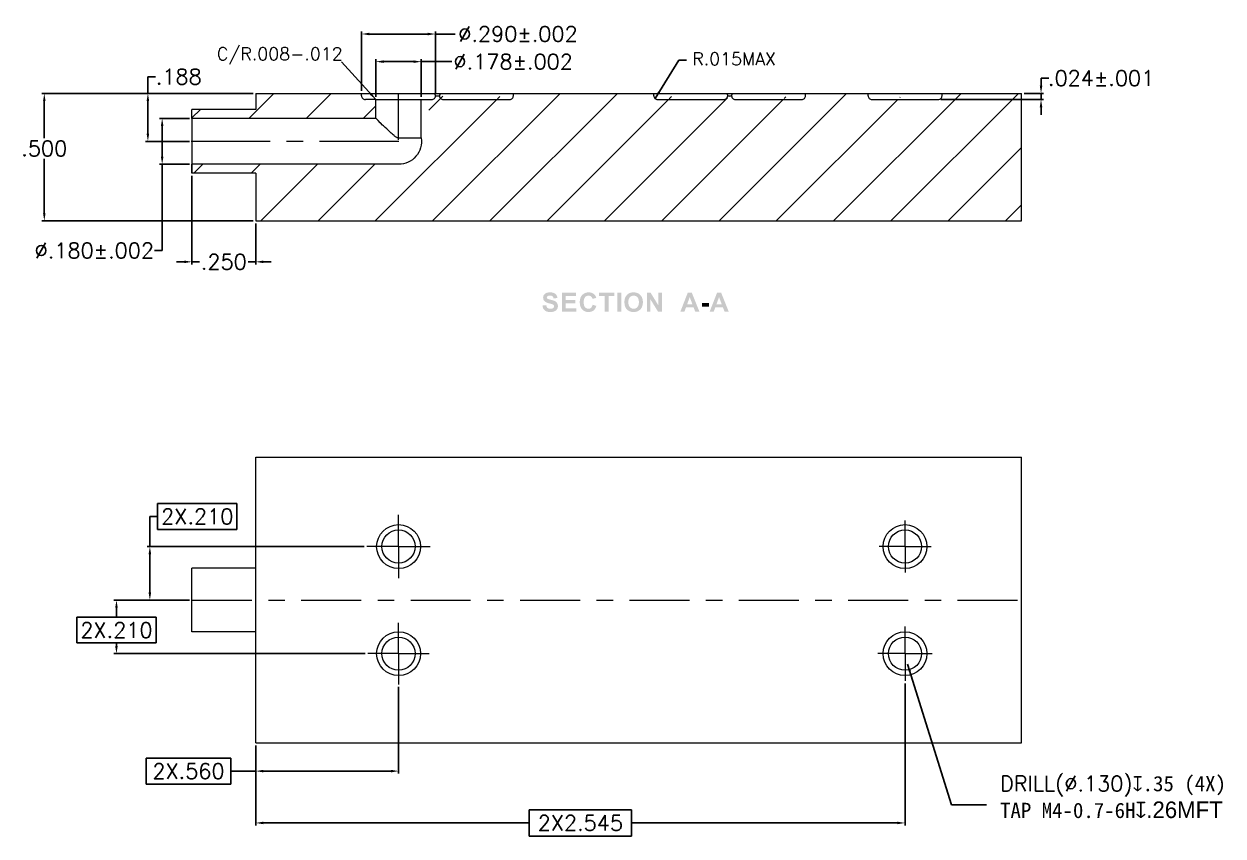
# Model space of a CAD drawing. Header units: millimetres. Extents: x 255.7 to 267.4, y 275.1 to 301.1.
# Drawn here: x 262.375 to 267.075, y 287.663 to 290.848 of the extents above; entities that cross this region are included whole.
import ezdxf

# ---------------------------------------------------------------- set-up
doc = ezdxf.new("R2010")
doc.units = ezdxf.units.MM
doc.styles.get("Standard").update_dxf_attribs({"font": 'txt_____.ttf'})
doc.dimstyles.new('ISO-25', dxfattribs={"dimtxt": 0.06, "dimasz": 0.03, "dimexe": 0.01, "dimexo": 0.01, "dimgap": 0.01, "dimtad": 0, "dimtih": 1, "dimtoh": 1, "dimdec": 3, "dimzin": 4, "dimdsep": 46, "dimtxsty": 'Standard', "dimcen": 2.5, "dimadec": 0, "dimazin": 0, "dimtfac": 1, "dimtdec": 3, "dimtmove": 0, "dimatfit": 3, "dimfxl": 1, "dimarcsym": 0})
pattern_1 = [(45, (-9.04906, -20.89205), (-0.1122532, 0.1122532), [])]

# ---------------------------------------------------------------- blocks, each defined once
blk = doc.blocks.new('*D97')
at = {"color": 0, "lineweight": -2, "transparency": 16777216}
for p, q in [((263.2736, 290.5755), (262.4451, 290.5755)), ((262.4551, 290.5455), (262.4551, 290.4004)), ((262.4551, 290.1055), (262.4551, 290.3191)), ((263.2736, 290.0755), (262.4451, 290.0755))]:
    blk.add_line(p, q, dxfattribs=at)
at = {"color": 0, "transparency": 16777216}
for points in [[(262.4501, 290.5455), (262.4601, 290.5455), (262.4551, 290.5755)], [(262.4501, 290.1055), (262.4601, 290.1055), (262.4551, 290.0755)]]:
    blk.add_solid(points, dxfattribs=at)
at = {"layer": 'Defpoints', "color": 0, "transparency": 16777216}
for p in [(263.2836, 290.5755), (262.4551, 290.0755), (263.2836, 290.0755)]:
    blk.add_point(p, dxfattribs=at)
at = {"color": 0, "lineweight": 0, "transparency": 16777216, "insert": (262.4551, 290.3597), "char_height": 0.06, "attachment_point": 5}
blk.add_mtext('{\\C0;.500}', dxfattribs=at)
blk = doc.blocks.new('*D106')
at = {"color": 0, "lineweight": -2, "transparency": 16777216}
for p, q in [((263.2101, 288.967), (262.8988, 288.967)), ((262.8988, 288.967), (262.8988, 288.8658)), ((263.2101, 288.8658), (263.2101, 288.967)), ((262.8688, 288.7984), (262.8688, 288.9164)), ((262.8688, 288.9164), (262.8988, 288.9164)), ((262.8988, 288.8658), (263.2101, 288.8658)), ((263.7093, 288.7984), (262.8588, 288.7984)), ((262.8688, 288.6184), (262.8688, 288.7684)), ((263.0236, 288.5884), (262.8588, 288.5884))]:
    blk.add_line(p, q, dxfattribs=at)
at = {"color": 0, "transparency": 16777216}
for points in [[(262.8638, 288.7684), (262.8738, 288.7684), (262.8688, 288.7984)], [(262.8638, 288.6184), (262.8738, 288.6184), (262.8688, 288.5884)]]:
    blk.add_solid(points, dxfattribs=at)
at = {"layer": 'Defpoints', "color": 0, "transparency": 16777216}
for p in [(263.7193, 288.7984), (262.8688, 288.5884), (263.0336, 288.5884)]:
    blk.add_point(p, dxfattribs=at)
at = {"color": 0, "transparency": 16777216, "insert": (263.0545, 288.9164), "char_height": 0.06, "attachment_point": 5}
blk.add_mtext('{\\C0;2X.210}', dxfattribs=at)
blk = doc.blocks.new('*D107')
at = {"color": 0, "lineweight": -2, "transparency": 16777216}
for p, q in [((263.0236, 288.5884), (262.7279, 288.5884)), ((262.7379, 288.5584), (262.7379, 288.5215)), ((262.8936, 288.5215), (262.5822, 288.5215)), ((262.5822, 288.5215), (262.5822, 288.4202)), ((262.8936, 288.4202), (262.8936, 288.5215)), ((262.5822, 288.4202), (262.8936, 288.4202)), ((262.7379, 288.4084), (262.7379, 288.4202)), ((263.7131, 288.3784), (262.7279, 288.3784))]:
    blk.add_line(p, q, dxfattribs=at)
at = {"color": 0, "transparency": 16777216}
for points in [[(262.7329, 288.5584), (262.7429, 288.5584), (262.7379, 288.5884)], [(262.7329, 288.4084), (262.7429, 288.4084), (262.7379, 288.3784)]]:
    blk.add_solid(points, dxfattribs=at)
at = {"layer": 'Defpoints', "color": 0, "transparency": 16777216}
for p in [(263.0336, 288.5884), (262.7379, 288.3784), (263.7231, 288.3784)]:
    blk.add_point(p, dxfattribs=at)
at = {"color": 0, "transparency": 16777216, "insert": (262.7379, 288.4708), "char_height": 0.06, "attachment_point": 5}
blk.add_mtext('{\\C0;2X.210}', dxfattribs=at)
blk = doc.blocks.new('*D108')
at = {"color": 0, "lineweight": -2, "transparency": 16777216}
for p, q in [((263.8436, 288.2479), (263.8436, 287.9078)), ((263.2836, 288.0184), (263.2836, 287.9078)), ((263.1859, 287.9684), (262.8546, 287.9684)), ((262.8546, 287.9684), (262.8546, 287.8672)), ((263.1859, 287.8672), (263.1859, 287.9684)), ((263.2836, 287.9178), (263.1859, 287.9178)), ((263.8136, 287.9178), (263.3136, 287.9178)), ((262.8546, 287.8672), (263.1859, 287.8672))]:
    blk.add_line(p, q, dxfattribs=at)
at = {"color": 0, "transparency": 16777216}
for points in [[(263.3136, 287.9228), (263.3136, 287.9128), (263.2836, 287.9178)], [(263.8136, 287.9228), (263.8136, 287.9128), (263.8436, 287.9178)]]:
    blk.add_solid(points, dxfattribs=at)
at = {"layer": 'Defpoints', "color": 0, "transparency": 16777216}
for p in [(263.8436, 288.2579), (263.2836, 288.0284), (263.8436, 287.9178)]:
    blk.add_point(p, dxfattribs=at)
at = {"color": 0, "transparency": 16777216, "insert": (263.0203, 287.9178), "char_height": 0.06, "attachment_point": 5}
blk.add_mtext('{\\C0;2X.560}', dxfattribs=at)
blk = doc.blocks.new('*D109')
at = {"color": 0, "lineweight": -2, "transparency": 16777216}
for p, q in [((265.8286, 288.2615), (265.8286, 287.7045)), ((263.2836, 288.0184), (263.2836, 287.7045)), ((264.7568, 287.7658), (264.3554, 287.7658)), ((264.3554, 287.7658), (264.3554, 287.6632)), ((264.7568, 287.6632), (264.7568, 287.7658)), ((263.3136, 287.7145), (264.3554, 287.7145)), ((265.7986, 287.7145), (264.7568, 287.7145)), ((264.3554, 287.6632), (264.7568, 287.6632))]:
    blk.add_line(p, q, dxfattribs=at)
at = {"color": 0, "transparency": 16777216}
for points in [[(263.3136, 287.7195), (263.3136, 287.7095), (263.2836, 287.7145)], [(265.7986, 287.7195), (265.7986, 287.7095), (265.8286, 287.7145)]]:
    blk.add_solid(points, dxfattribs=at)
at = {"layer": 'Defpoints', "color": 0, "transparency": 16777216}
for p in [(265.8286, 288.2715), (263.2836, 288.0284), (265.8286, 287.7145)]:
    blk.add_point(p, dxfattribs=at)
at = {"color": 0, "transparency": 16777216, "insert": (264.5561, 287.7145), "char_height": 0.06, "attachment_point": 5}
blk.add_mtext('{\\C0;2X2.545}', dxfattribs=at)
blk = doc.blocks.new('*D117')
at = {"color": 0, "lineweight": -2, "transparency": 16777216}
for p, q in [((263.0336, 290.2525), (263.0336, 289.905)), ((263.2836, 290.0655), (263.2836, 289.905)), ((263.0036, 289.915), (262.9736, 289.915)), ((263.0336, 289.915), (263.0629, 289.915)), ((263.2836, 289.915), (263.2543, 289.915)), ((263.3136, 289.915), (263.3436, 289.915))]:
    blk.add_line(p, q, dxfattribs=at)
at = {"color": 0, "transparency": 16777216}
for points in [[(263.0036, 289.92), (263.0036, 289.91), (263.0336, 289.915)], [(263.3136, 289.92), (263.3136, 289.91), (263.2836, 289.915)]]:
    blk.add_solid(points, dxfattribs=at)
at = {"layer": 'Defpoints', "color": 0, "transparency": 16777216}
for p in [(263.0336, 290.2625), (263.2836, 290.0755), (263.2836, 289.915)]:
    blk.add_point(p, dxfattribs=at)
at = {"color": 0, "lineweight": 0, "transparency": 16777216, "insert": (263.1586, 289.915), "char_height": 0.06, "attachment_point": 5}
blk.add_mtext('.250', dxfattribs=at)
blk = doc.blocks.new('*D118')
at = {"color": 0, "lineweight": -2, "transparency": 16777216}
for p, q in [((263.0236, 290.4775), (262.907, 290.4775)), ((262.917, 290.4475), (262.917, 290.3275)), ((263.0236, 290.2975), (262.907, 290.2975)), ((262.917, 290.2975), (262.917, 289.9593)), ((262.917, 289.9593), (262.887, 289.9593))]:
    blk.add_line(p, q, dxfattribs=at)
at = {"color": 0, "transparency": 16777216}
for points in [[(262.912, 290.4475), (262.922, 290.4475), (262.917, 290.4775)], [(262.912, 290.3275), (262.922, 290.3275), (262.917, 290.2975)]]:
    blk.add_solid(points, dxfattribs=at)
at = {"layer": 'Defpoints', "color": 0, "transparency": 16777216}
for p in [(263.0336, 290.4775), (262.917, 290.2975), (263.0336, 290.2975)]:
    blk.add_point(p, dxfattribs=at)
at = {"color": 0, "lineweight": 0, "transparency": 16777216, "insert": (262.6512, 289.9593), "char_height": 0.06, "attachment_point": 5}
blk.add_mtext('{\\C0;%%C.180%%P.002}', dxfattribs=at)
blk = doc.blocks.new('*D119')
at = {"color": 0, "lineweight": -2, "transparency": 16777216}
for p, q in [((262.8611, 290.5755), (262.8611, 290.6409)), ((262.8611, 290.6409), (262.8911, 290.6409)), ((263.2536, 290.5755), (262.8511, 290.5755)), ((262.8611, 290.4175), (262.8611, 290.5455)), ((263.0236, 290.3875), (262.8511, 290.3875))]:
    blk.add_line(p, q, dxfattribs=at)
at = {"color": 0, "transparency": 16777216}
for points in [[(262.8561, 290.5455), (262.8661, 290.5455), (262.8611, 290.5755)], [(262.8561, 290.4175), (262.8661, 290.4175), (262.8611, 290.3875)]]:
    blk.add_solid(points, dxfattribs=at)
at = {"layer": 'Defpoints', "color": 0, "transparency": 16777216}
for p in [(263.2636, 290.5755), (262.8611, 290.3875), (263.0336, 290.3875)]:
    blk.add_point(p, dxfattribs=at)
at = {"color": 0, "lineweight": 0, "transparency": 16777216, "insert": (262.9818, 290.6409), "char_height": 0.06, "attachment_point": 5}
blk.add_mtext('.188', dxfattribs=at)
blk = doc.blocks.new('*D120')
at = {"color": 0, "lineweight": -2, "transparency": 16777216}
for p, q in [((263.7546, 290.5615), (263.7546, 290.71)), ((263.9326, 290.5615), (263.9326, 290.71)), ((263.7846, 290.7), (263.9026, 290.7)), ((263.9326, 290.7), (264.0521, 290.7))]:
    blk.add_line(p, q, dxfattribs=at)
at = {"color": 0, "transparency": 16777216}
for points in [[(263.7846, 290.705), (263.7846, 290.695), (263.7546, 290.7)], [(263.9026, 290.705), (263.9026, 290.695), (263.9326, 290.7)]]:
    blk.add_solid(points, dxfattribs=at)
at = {"layer": 'Defpoints', "color": 0, "transparency": 16777216}
for p in [(263.9326, 290.7), (263.7546, 290.5515), (263.9326, 290.5515)]:
    blk.add_point(p, dxfattribs=at)
at = {"color": 0, "lineweight": 0, "transparency": 16777216, "insert": (264.2928, 290.7), "char_height": 0.06, "attachment_point": 5}
blk.add_mtext('{\\C0;%%C.178%%P.002}', dxfattribs=at)
blk = doc.blocks.new('*D121')
at = {"color": 0, "lineweight": -2, "transparency": 16777216}
for p, q in [((263.6986, 290.5855), (263.6986, 290.8184)), ((263.7286, 290.8084), (263.9582, 290.8084)), ((263.9882, 290.5765), (263.9882, 290.8184)), ((263.9882, 290.8084), (264.0659, 290.8084))]:
    blk.add_line(p, q, dxfattribs=at)
at = {"color": 0, "transparency": 16777216}
for points in [[(263.7286, 290.8134), (263.7286, 290.8034), (263.6986, 290.8084)], [(263.9582, 290.8134), (263.9582, 290.8034), (263.9882, 290.8084)]]:
    blk.add_solid(points, dxfattribs=at)
at = {"layer": 'Defpoints', "color": 0, "transparency": 16777216}
for p in [(263.9882, 290.8084), (263.6986, 290.5755), (263.9882, 290.5665)]:
    blk.add_point(p, dxfattribs=at)
at = {"color": 0, "lineweight": 0, "transparency": 16777216, "insert": (264.3117, 290.8084), "char_height": 0.06, "attachment_point": 5}
blk.add_mtext('{\\C0;%%C.290%%P.002}', dxfattribs=at)
blk = doc.blocks.new('*D122')
at = {"color": 0, "lineweight": -2, "transparency": 16777216}
for p, q in [((266.3616, 290.6055), (266.3616, 290.6355)), ((266.3616, 290.6355), (266.3916, 290.6355)), ((266.2956, 290.5755), (266.3716, 290.5755)), ((266.3616, 290.5515), (266.3616, 290.5755)), ((265.9686, 290.5515), (266.3716, 290.5515)), ((266.3616, 290.5215), (266.3616, 290.4915))]:
    blk.add_line(p, q, dxfattribs=at)
at = {"color": 0, "transparency": 16777216}
for points in [[(266.3566, 290.6055), (266.3666, 290.6055), (266.3616, 290.5755)], [(266.3566, 290.5215), (266.3666, 290.5215), (266.3616, 290.5515)]]:
    blk.add_solid(points, dxfattribs=at)
at = {"layer": 'Defpoints', "color": 0, "transparency": 16777216}
for p in [(266.2856, 290.5755), (265.9586, 290.5515), (266.3616, 290.5515)]:
    blk.add_point(p, dxfattribs=at)
at = {"color": 0, "lineweight": 0, "transparency": 16777216, "insert": (266.597, 290.6355), "char_height": 0.06, "attachment_point": 5}
blk.add_mtext('{\\C0;.024%%P.001}', dxfattribs=at)

msp = doc.modelspace()

# ---------------------------------------------------------------- hatches: boundary and pattern name
at = {"lineweight": 0}
h = msp.add_hatch(dxfattribs=at)
h.set_pattern_fill('ANSI31', color=0, scale=0.05, style=0)
h.set_pattern_definition(pattern_1)
h.paths.add_polyline_path([(263.2836, 290.5755), (263.6986, 290.5755), (263.6986, 290.5665), (263.6989, 290.5635), (263.6998, 290.5607), (263.7012, 290.5581), (263.703, 290.5559), (263.7052, 290.5541), (263.7078, 290.5527), (263.7106, 290.5518), (263.7136, 290.5515), (263.7546, 290.5515), (263.7546, 290.4775), (263.0336, 290.4775), (263.0336, 290.5125), (263.2836, 290.5125)])
h = msp.add_hatch(dxfattribs=at)
h.set_pattern_fill('ANSI31', color=0, scale=0.05, style=0)
h.set_pattern_definition(pattern_1)
edge = h.paths.add_edge_path()
edge.add_line((263.8436, 290.2975), (263.0336, 290.2975))
edge.add_line((263.0336, 290.2975), (263.0336, 290.2625))
edge.add_line((263.2836, 290.2625), (263.0336, 290.2625))
edge.add_line((263.2836, 290.2625), (263.2836, 290.0755))
edge.add_line((263.2836, 290.0755), (266.2856, 290.0755))
edge.add_line((266.2856, 290.0755), (266.2856, 290.5755))
edge.add_line((265.9736, 290.5755), (266.2856, 290.5755))
edge.add_line((265.9586, 290.5515), (265.9616, 290.5518))
edge.add_line((265.9616, 290.5518), (265.9645, 290.5527))
edge.add_line((265.9645, 290.5527), (265.967, 290.5541))
edge.add_line((265.967, 290.5541), (265.9692, 290.5559))
edge.add_line((265.9692, 290.5559), (265.9711, 290.5581))
edge.add_line((265.9711, 290.5581), (265.9724, 290.5607))
edge.add_line((265.9724, 290.5607), (265.9733, 290.5635))
edge.add_line((265.9733, 290.5635), (265.9736, 290.5665))
edge.add_line((265.9736, 290.5665), (265.9736, 290.5755))
edge.add_line((265.6986, 290.5515), (265.9586, 290.5515))
edge.add_line((265.6836, 290.5665), (265.6839, 290.5635))
edge.add_line((265.6839, 290.5635), (265.6848, 290.5607))
edge.add_line((265.6848, 290.5607), (265.6862, 290.5581))
edge.add_line((265.6862, 290.5581), (265.688, 290.5559))
edge.add_line((265.688, 290.5559), (265.6902, 290.5541))
edge.add_line((265.6902, 290.5541), (265.6928, 290.5527))
edge.add_line((265.6928, 290.5527), (265.6956, 290.5518))
edge.add_line((265.6956, 290.5518), (265.6986, 290.5515))
edge.add_line((265.6836, 290.5665), (265.6836, 290.5755))
edge.add_line((265.4386, 290.5755), (265.6836, 290.5755))
edge.add_line((265.4386, 290.5755), (265.4386, 290.5665))
edge.add_line((265.4236, 290.5515), (265.4266, 290.5518))
edge.add_line((265.4266, 290.5518), (265.4295, 290.5527))
edge.add_line((265.4295, 290.5527), (265.432, 290.5541))
edge.add_line((265.432, 290.5541), (265.4342, 290.5559))
edge.add_line((265.4342, 290.5559), (265.4361, 290.5581))
edge.add_line((265.4361, 290.5581), (265.4374, 290.5607))
edge.add_line((265.4374, 290.5607), (265.4383, 290.5635))
edge.add_line((265.4383, 290.5635), (265.4386, 290.5665))
edge.add_line((265.1636, 290.5515), (265.4236, 290.5515))
edge.add_line((265.1486, 290.5655), (265.1491, 290.5627))
edge.add_line((265.1491, 290.5627), (265.1501, 290.56))
edge.add_line((265.1501, 290.56), (265.1515, 290.5576))
edge.add_line((265.1515, 290.5576), (265.1534, 290.5556))
edge.add_line((265.1534, 290.5556), (265.1555, 290.5539))
edge.add_line((265.1555, 290.5539), (265.158, 290.5526))
edge.add_line((265.158, 290.5526), (265.1607, 290.5518))
edge.add_line((265.1607, 290.5518), (265.1636, 290.5515))
edge.add_line((265.1336, 290.5655), (265.1486, 290.5655))
edge.add_line((265.1186, 290.5515), (265.1215, 290.5518))
edge.add_line((265.1215, 290.5518), (265.1242, 290.5526))
edge.add_line((265.1242, 290.5526), (265.1267, 290.5539))
edge.add_line((265.1267, 290.5539), (265.1289, 290.5556))
edge.add_line((265.1289, 290.5556), (265.1307, 290.5576))
edge.add_line((265.1307, 290.5576), (265.1321, 290.56))
edge.add_line((265.1321, 290.56), (265.1331, 290.5627))
edge.add_line((265.1331, 290.5627), (265.1336, 290.5655))
edge.add_line((264.8586, 290.5515), (265.1186, 290.5515))
edge.add_line((264.8436, 290.5665), (264.8439, 290.5635))
edge.add_line((264.8439, 290.5635), (264.8448, 290.5607))
edge.add_line((264.8448, 290.5607), (264.8462, 290.5581))
edge.add_line((264.8462, 290.5581), (264.848, 290.5559))
edge.add_line((264.848, 290.5559), (264.8502, 290.5541))
edge.add_line((264.8502, 290.5541), (264.8528, 290.5527))
edge.add_line((264.8528, 290.5527), (264.8556, 290.5518))
edge.add_line((264.8556, 290.5518), (264.8586, 290.5515))
edge.add_line((264.8436, 290.5665), (264.8436, 290.5755))
edge.add_line((264.2936, 290.5755), (264.8436, 290.5755))
edge.add_line((264.2936, 290.5755), (264.2936, 290.5665))
edge.add_line((264.2786, 290.5515), (264.2816, 290.5518))
edge.add_line((264.2816, 290.5518), (264.2845, 290.5527))
edge.add_line((264.2845, 290.5527), (264.287, 290.5541))
edge.add_line((264.287, 290.5541), (264.2892, 290.5559))
edge.add_line((264.2892, 290.5559), (264.2911, 290.5581))
edge.add_line((264.2911, 290.5581), (264.2924, 290.5607))
edge.add_line((264.2924, 290.5607), (264.2933, 290.5635))
edge.add_line((264.2933, 290.5635), (264.2936, 290.5665))
edge.add_line((264.0186, 290.5515), (264.2786, 290.5515))
edge.add_line((264.0036, 290.5655), (264.0041, 290.5627))
edge.add_line((264.0041, 290.5627), (264.0051, 290.56))
edge.add_line((264.0051, 290.56), (264.0065, 290.5576))
edge.add_line((264.0065, 290.5576), (264.0084, 290.5556))
edge.add_line((264.0084, 290.5556), (264.0105, 290.5539))
edge.add_line((264.0105, 290.5539), (264.013, 290.5526))
edge.add_line((264.013, 290.5526), (264.0157, 290.5518))
edge.add_line((264.0157, 290.5518), (264.0186, 290.5515))
edge.add_line((263.9886, 290.5655), (264.0036, 290.5655))
edge.add_line((263.9736, 290.5515), (263.9765, 290.5518))
edge.add_line((263.9765, 290.5518), (263.9792, 290.5526))
edge.add_line((263.9792, 290.5526), (263.9817, 290.5539))
edge.add_line((263.9817, 290.5539), (263.9839, 290.5556))
edge.add_line((263.9839, 290.5556), (263.9857, 290.5576))
edge.add_line((263.9857, 290.5576), (263.9871, 290.56))
edge.add_line((263.9871, 290.56), (263.9881, 290.5627))
edge.add_line((263.9881, 290.5627), (263.9886, 290.5655))
edge.add_line((263.9326, 290.5515), (263.9736, 290.5515))
edge.add_line((263.9326, 290.4009), (263.9326, 290.5515))
edge.add_line((263.9326, 290.4009), (263.9335, 290.3912))
edge.add_line((263.9335, 290.3912), (263.9334, 290.3815))
edge.add_line((263.9334, 290.3815), (263.9323, 290.3719))
edge.add_line((263.9323, 290.3719), (263.9301, 290.3626))
edge.add_line((263.9301, 290.3626), (263.9269, 290.3535))
edge.add_line((263.9269, 290.3535), (263.9228, 290.3448))
edge.add_line((263.9228, 290.3448), (263.9178, 290.3365))
edge.add_line((263.9178, 290.3365), (263.9118, 290.3288))
edge.add_line((263.9118, 290.3288), (263.9051, 290.3218))
edge.add_line((263.9051, 290.3218), (263.8976, 290.3155))
edge.add_line((263.8976, 290.3155), (263.8896, 290.3102))
edge.add_line((263.8896, 290.3102), (263.8811, 290.3057))
edge.add_line((263.8811, 290.3057), (263.8722, 290.3022))
edge.add_line((263.8722, 290.3022), (263.8629, 290.2996))
edge.add_line((263.8629, 290.2996), (263.8534, 290.298))
edge.add_line((263.8534, 290.298), (263.8436, 290.2975))
h = msp.add_hatch(color=0)
h.dxf.hatch_style = 2
h.paths.add_polyline_path([(264.4075, 289.7437), (264.4221, 289.7451), (264.4229, 289.7416), (264.4241, 289.7387), (264.4256, 289.7362), (264.4274, 289.7343), (264.4296, 289.7327), (264.4321, 289.7316), (264.4351, 289.731), (264.4384, 289.7308), (264.4418, 289.731), (264.4447, 289.7316), (264.4472, 289.7325), (264.4493, 289.7338), (264.4509, 289.7355), (264.4521, 289.7372), (264.4528, 289.7391), (264.453, 289.7411), (264.4526, 289.7435), (264.4514, 289.7456), (264.4493, 289.7473), (264.446, 289.7488), (264.4443, 289.7493), (264.4417, 289.75), (264.4382, 289.751), (264.4339, 289.7521), (264.4284, 289.7536), (264.4237, 289.7554), (264.4199, 289.7573), (264.417, 289.7595), (264.414, 289.7627), (264.4119, 289.7663), (264.4106, 289.7702), (264.4102, 289.7744), (264.4104, 289.7772), (264.4109, 289.7799), (264.4119, 289.7826), (264.4133, 289.7851), (264.4151, 289.7874), (264.4173, 289.7894), (264.4198, 289.7912), (264.4227, 289.7927), (264.4258, 289.7938), (264.4293, 289.7946), (264.4331, 289.7951), (264.4373, 289.7953), (264.4439, 289.7949), (264.4496, 289.7937), (264.4544, 289.7918), (264.4585, 289.7891), (264.4616, 289.7857), (264.4638, 289.7819), (264.4653, 289.7775), (264.4659, 289.7727), (264.4509, 289.772), (264.4502, 289.7747), (264.4493, 289.7769), (264.4482, 289.7788), (264.4467, 289.7803), (264.4449, 289.7814), (264.4427, 289.7821), (264.4402, 289.7826), (264.4372, 289.7828), (264.434, 289.7826), (264.4313, 289.7821), (264.4289, 289.7812), (264.4269, 289.7801), (264.4251, 289.778), (264.4245, 289.7755), (264.4251, 289.773), (264.4268, 289.771), (264.4287, 289.7697), (264.4316, 289.7685), (264.4355, 289.7672), (264.4406, 289.766), (264.4457, 289.7646), (264.4502, 289.7633), (264.4539, 289.7619), (264.4568, 289.7605), (264.4593, 289.759), (264.4615, 289.7573), (264.4635, 289.7552), (264.4651, 289.7529), (264.4664, 289.7504), (264.4673, 289.7476), (264.4678, 289.7445), (264.468, 289.7411), (264.4678, 289.7379), (264.4671, 289.7348), (264.466, 289.7319), (264.4644, 289.7291), (264.4625, 289.7265), (264.4602, 289.7242), (264.4575, 289.7223), (264.4544, 289.7208), (264.451, 289.7197), (264.4471, 289.7188), (264.4428, 289.7183), (264.4382, 289.7181), (264.4315, 289.7185), (264.4256, 289.7197), (264.4206, 289.7218), (264.4165, 289.7246), (264.413, 289.7282), (264.4104, 289.7326), (264.4085, 289.7378)])
h = msp.add_hatch(color=0)
h.dxf.hatch_style = 2
h.paths.add_polyline_path([(264.4839, 289.7194), (264.4839, 289.794), (264.5391, 289.794), (264.5391, 289.7814), (264.4989, 289.7814), (264.4989, 289.7649), (264.5364, 289.7649), (264.5364, 289.7523), (264.4989, 289.7523), (264.4989, 289.732), (264.5406, 289.732), (264.5406, 289.7194)])
h = msp.add_hatch(color=0)
h.dxf.hatch_style = 2
h.paths.add_polyline_path([(264.6042, 289.7469), (264.6187, 289.7422), (264.6168, 289.7365), (264.6142, 289.7316), (264.6112, 289.7274), (264.6076, 289.7241), (264.6034, 289.7215), (264.5987, 289.7196), (264.5935, 289.7185), (264.5878, 289.7181), (264.5807, 289.7187), (264.5742, 289.7206), (264.5684, 289.7238), (264.5633, 289.7282), (264.5591, 289.7337), (264.5561, 289.7402), (264.5543, 289.7477), (264.5537, 289.7561), (264.5539, 289.7606), (264.5543, 289.7648), (264.5551, 289.7688), (264.5561, 289.7726), (264.5575, 289.776), (264.5591, 289.7792), (264.5611, 289.7822), (264.5634, 289.7849), (264.5686, 289.7894), (264.5745, 289.7927), (264.5812, 289.7946), (264.5887, 289.7953), (264.5952, 289.7947), (264.6011, 289.7932), (264.6063, 289.7907), (264.6109, 289.7871), (264.6133, 289.7844), (264.6153, 289.7813), (264.6171, 289.7776), (264.6185, 289.7734), (264.6036, 289.7699), (264.6028, 289.7726), (264.6016, 289.775), (264.6, 289.7771), (264.5981, 289.779), (264.5959, 289.7804), (264.5934, 289.7815), (264.5908, 289.7821), (264.5879, 289.7823), (264.584, 289.782), (264.5804, 289.7808), (264.5772, 289.779), (264.5745, 289.7764), (264.5722, 289.773), (264.5706, 289.7686), (264.5696, 289.7634), (264.5693, 289.7572), (264.5696, 289.7506), (264.5705, 289.745), (264.5721, 289.7405), (264.5744, 289.737), (264.5771, 289.7344), (264.5802, 289.7325), (264.5837, 289.7314), (264.5876, 289.731), (264.5905, 289.7312), (264.5932, 289.7319), (264.5957, 289.7331), (264.5979, 289.7348), (264.5999, 289.737), (264.6016, 289.7397), (264.6031, 289.743)])
h = msp.add_hatch(color=0)
h.dxf.hatch_style = 2
h.paths.add_polyline_path([(264.6518, 289.7194), (264.6518, 289.7814), (264.6297, 289.7814), (264.6297, 289.794), (264.689, 289.794), (264.689, 289.7814), (264.6668, 289.7814), (264.6668, 289.7194)])
h = msp.add_hatch(color=0)
h.dxf.hatch_style = 2
h.paths.add_polyline_path([(264.7011, 289.7194), (264.7011, 289.794), (264.7161, 289.794), (264.7161, 289.7194)])
h = msp.add_hatch(color=0)
h.paths.add_polyline_path([(264.7287, 289.7562), (264.729, 289.7617), (264.7296, 289.7667), (264.7306, 289.7713), (264.7321, 289.7754), (264.7351, 289.7807), (264.7391, 289.7856), (264.7437, 289.7895), (264.7487, 289.7923), (264.7523, 289.7936), (264.7562, 289.7945), (264.7603, 289.7951), (264.7648, 289.7953), (264.7726, 289.7946), (264.7796, 289.7927), (264.7858, 289.7894), (264.7911, 289.7849), (264.7934, 289.7823), (264.7954, 289.7793), (264.7971, 289.7762), (264.7985, 289.7727), (264.7996, 289.7691), (264.8004, 289.7652), (264.8009, 289.761), (264.801, 289.7566), (264.8009, 289.7522), (264.8004, 289.748), (264.7996, 289.7441), (264.7985, 289.7404), (264.7971, 289.737), (264.7954, 289.7339), (264.7934, 289.731), (264.7911, 289.7283), (264.7858, 289.7238), (264.7797, 289.7206), (264.7727, 289.7187), (264.765, 289.7181), (264.7571, 289.7187), (264.75, 289.7206), (264.7438, 289.7238), (264.7385, 289.7282), (264.7342, 289.7337), (264.7312, 289.7402), (264.7294, 289.7477)])
h.paths.add_polyline_path([(264.7443, 289.7567), (264.7446, 289.7508), (264.7457, 289.7456), (264.7476, 289.7412), (264.7501, 289.7375), (264.7532, 289.7347), (264.7567, 289.7326), (264.7606, 289.7314), (264.7649, 289.731), (264.7692, 289.7314), (264.773, 289.7326), (264.7765, 289.7346), (264.7796, 289.7374), (264.7822, 289.7411), (264.784, 289.7456), (264.7851, 289.7509), (264.7855, 289.757), (264.7851, 289.7629), (264.7841, 289.7681), (264.7823, 289.7725), (264.7799, 289.7761), (264.7768, 289.7788), (264.7733, 289.7807), (264.7693, 289.7819), (264.7649, 289.7823), (264.7605, 289.7819), (264.7565, 289.7807), (264.753, 289.7787), (264.7499, 289.7759), (264.7474, 289.7724), (264.7457, 289.768), (264.7446, 289.7628)])
h = msp.add_hatch(color=0)
h.dxf.hatch_style = 2
h.paths.add_polyline_path([(264.8166, 289.7194), (264.8166, 289.794), (264.8312, 289.794), (264.8618, 289.7442), (264.8618, 289.794), (264.8757, 289.794), (264.8757, 289.7194), (264.8606, 289.7194), (264.8306, 289.768), (264.8306, 289.7194)])
h = msp.add_hatch(color=0)
h.paths.add_polyline_path([(265.0228, 289.7194), (265.0064, 289.7194), (264.9999, 289.7363), (264.9701, 289.7363), (264.9639, 289.7194), (264.948, 289.7194), (264.977, 289.794), (264.9929, 289.794)])
h.paths.add_polyline_path([(264.9951, 289.7489), (264.9847, 289.7766), (264.9748, 289.7489)])
h = msp.add_hatch(color=0)
h.paths.add_polyline_path([(265.1377, 289.7194), (265.1213, 289.7194), (265.1148, 289.7363), (265.0849, 289.7363), (265.0787, 289.7194), (265.0628, 289.7194), (265.0919, 289.794), (265.1077, 289.794)])
h.paths.add_polyline_path([(265.1099, 289.7489), (265.0996, 289.7766), (265.0896, 289.7489)])
h = msp.add_hatch(color=0)
h.dxf.hatch_style = 2
h.paths.add_polyline_path([(265.0324, 289.7393), (265.0324, 289.7536), (265.0605, 289.7536), (265.0605, 289.7393)])

# ---------------------------------------------------------------- linework, layer by layer
at = {"color": 0, "lineweight": 0}
for p, q in [((263.6986, 290.5755), (264.0076, 290.5755)), ((264.0076, 290.5755), (264.2936, 290.5755)), ((264.2936, 290.5755), (264.8436, 290.5755)), ((264.2936, 290.5665), (264.2936, 290.5755)), ((264.8436, 290.5755), (265.4386, 290.5755)), ((265.4386, 290.5755), (265.6836, 290.5755)), ((265.4386, 290.5665), (265.4386, 290.5755)), ((265.6836, 290.5755), (265.9736, 290.5755)), ((265.9736, 290.5755), (266.2856, 290.5755)), ((263.7546, 290.5515), (263.7136, 290.5515)), ((263.9326, 290.5515), (263.9736, 290.5515)), ((263.0336, 290.4775), (263.0336, 290.2975))]:
    msp.add_line(p, q, dxfattribs=at)
msp.add_line((263.0336, 290.2975), (263.0336, 290.2625))
for points in [[(263.2836, 290.5755), (263.2836, 290.5125)], [(263.2836, 290.5755), (263.6986, 290.5755)], [(263.6986, 290.5665), (263.6986, 290.5755)], [(263.6986, 290.5665), (263.6989, 290.5635), (263.6998, 290.5607), (263.7012, 290.5581), (263.703, 290.5559), (263.7052, 290.5541), (263.7078, 290.5527), (263.7106, 290.5518), (263.7136, 290.5515)], [(263.8436, 290.3939), (263.8436, 290.5718)], [(263.9736, 290.5515), (263.9765, 290.5518), (263.9792, 290.5526), (263.9817, 290.5539), (263.9839, 290.5556), (263.9857, 290.5576), (263.9871, 290.56), (263.9881, 290.5627), (263.9886, 290.5655)], [(263.9846, 290.5755), (263.9873, 290.5685)], [(263.9873, 290.5685), (263.9882, 290.5665)], [(263.9886, 290.5655), (264.0036, 290.5655)], [(264.0036, 290.5655), (264.0041, 290.5627), (264.0051, 290.56), (264.0065, 290.5576), (264.0084, 290.5556), (264.0105, 290.5539), (264.013, 290.5526), (264.0157, 290.5518), (264.0186, 290.5515)], [(264.004, 290.5665), (264.0049, 290.5685)], [(264.0049, 290.5685), (264.0076, 290.5755)], [(264.2786, 290.5515), (264.2816, 290.5518), (264.2845, 290.5527), (264.287, 290.5541), (264.2892, 290.5559), (264.2911, 290.5581), (264.2924, 290.5607), (264.2933, 290.5635), (264.2936, 290.5665)], [(264.8436, 290.5665), (264.8436, 290.5755)], [(264.8436, 290.5665), (264.8439, 290.5635), (264.8448, 290.5607), (264.8462, 290.5581), (264.848, 290.5559), (264.8502, 290.5541), (264.8528, 290.5527), (264.8556, 290.5518), (264.8586, 290.5515)], [(265.1186, 290.5515), (265.1215, 290.5518), (265.1242, 290.5526), (265.1267, 290.5539), (265.1289, 290.5556), (265.1307, 290.5576), (265.1321, 290.56), (265.1331, 290.5627), (265.1336, 290.5655)], [(265.1296, 290.5755), (265.1323, 290.5685)], [(265.1323, 290.5685), (265.1332, 290.5665)], [(265.1336, 290.5655), (265.1486, 290.5655)], [(265.1486, 290.5655), (265.1491, 290.5627), (265.1501, 290.56), (265.1515, 290.5576), (265.1534, 290.5556), (265.1555, 290.5539), (265.158, 290.5526), (265.1607, 290.5518), (265.1636, 290.5515)], [(265.149, 290.5665), (265.1499, 290.5685)], [(265.1499, 290.5685), (265.1526, 290.5755)], [(265.4236, 290.5515), (265.4266, 290.5518), (265.4295, 290.5527), (265.432, 290.5541), (265.4342, 290.5559), (265.4361, 290.5581), (265.4374, 290.5607), (265.4383, 290.5635), (265.4386, 290.5665)], [(265.6836, 290.5665), (265.6836, 290.5755)], [(265.6836, 290.5665), (265.6839, 290.5635), (265.6848, 290.5607), (265.6862, 290.5581), (265.688, 290.5559), (265.6902, 290.5541), (265.6928, 290.5527), (265.6956, 290.5518), (265.6986, 290.5515)], [(265.9586, 290.5515), (265.9616, 290.5518), (265.9645, 290.5527), (265.967, 290.5541), (265.9692, 290.5559), (265.9711, 290.5581), (265.9724, 290.5607), (265.9733, 290.5635), (265.9736, 290.5665)], [(265.9736, 290.5665), (265.9736, 290.5755)], [(266.2856, 290.0755), (266.2856, 290.5755)], [(263.7546, 290.4775), (263.7546, 290.5515)], [(263.7546, 290.5515), (263.9326, 290.5515)], [(263.9326, 290.4009), (263.9326, 290.5515)], [(264.0186, 290.5515), (264.2786, 290.5515)], [(264.8586, 290.5515), (265.1186, 290.5515)], [(265.1636, 290.5515), (265.4236, 290.5515)], [(265.6986, 290.5515), (265.9586, 290.5515)], [(263.0336, 290.4775), (263.0336, 290.5125)], [(263.2836, 290.5125), (263.0336, 290.5125)], [(263.7546, 290.4775), (263.0336, 290.4775)], [(263.8436, 290.4009), (263.8403, 290.4013), (263.8386, 290.4018), (263.8363, 290.4028), (263.834, 290.404), (263.8319, 290.4053), (263.8298, 290.4068), (263.8278, 290.4083), (263.8258, 290.4098), (263.8219, 290.413), (263.8182, 290.4163), (263.8145, 290.4196), (263.8109, 290.4229), (263.8038, 290.4295), (263.797, 290.436), (263.7904, 290.4424), (263.7841, 290.4485), (263.7811, 290.4514), (263.7727, 290.4597), (263.7717, 290.4606), (263.7633, 290.469), (263.7569, 290.4753), (263.7546, 290.4775)], [(263.3403, 290.3875), (263.0302, 290.3875)], [(263.4695, 290.3875), (263.4049, 290.3875)], [(263.8443, 290.3875), (263.5341, 290.3875)], [(263.8436, 290.4009), (263.9326, 290.4009)], [(263.9326, 290.4009), (263.9335, 290.3912), (263.9334, 290.3815), (263.9323, 290.3719), (263.9301, 290.3626), (263.9269, 290.3535), (263.9228, 290.3448), (263.9178, 290.3365), (263.9118, 290.3288)], [(263.8436, 290.2975), (263.0336, 290.2975)], [(263.9118, 290.3288), (263.9051, 290.3218), (263.8976, 290.3155), (263.8896, 290.3102), (263.8811, 290.3057), (263.8722, 290.3022), (263.8629, 290.2996), (263.8534, 290.298), (263.8436, 290.2975)], [(263.2836, 290.2625), (263.0336, 290.2625)], [(263.2836, 290.2625), (263.2836, 290.0755)], [(263.2521, 290.0755), (262.7262, 290.0755)], [(263.2836, 290.0755), (266.2856, 290.0755)], [(263.2836, 288.0284), (263.2836, 289.1484)], [(263.2836, 289.1484), (266.2856, 289.1484)], [(266.2856, 288.0284), (266.2856, 289.1484)], [(263.8436, 288.7984), (263.8436, 288.9227)], [(265.8286, 288.7984), (265.8286, 288.9004)], [(263.8436, 288.7984), (263.7193, 288.7984)], [(263.8436, 288.7984), (263.8436, 288.6741)], [(263.8436, 288.7984), (263.9679, 288.7984)], [(265.8286, 288.7984), (265.7266, 288.7984)], [(265.8286, 288.7984), (265.9306, 288.7984)], [(265.8286, 288.7984), (265.8286, 288.6964)], [(263.0336, 288.4634), (263.0336, 288.7134)], [(263.2836, 288.7134), (263.0336, 288.7134)], [(263.0336, 288.5884), (263.2686, 288.5884)], [(263.3332, 288.5884), (263.3978, 288.5884)], [(263.4624, 288.5884), (263.6973, 288.5884)], [(263.7619, 288.5884), (263.8265, 288.5884)], [(263.8911, 288.5884), (264.126, 288.5884)], [(264.1906, 288.5884), (264.2552, 288.5884)], [(264.3198, 288.5884), (264.5548, 288.5884)], [(264.6194, 288.5884), (264.684, 288.5884)], [(264.7486, 288.5884), (264.9835, 288.5884)], [(265.0481, 288.5884), (265.1127, 288.5884)], [(265.1773, 288.5884), (265.4123, 288.5884)], [(265.4769, 288.5884), (265.5415, 288.5884)], [(265.6061, 288.5884), (265.841, 288.5884)], [(265.9056, 288.5884), (265.9702, 288.5884)], [(266.0348, 288.5884), (266.2698, 288.5884)], [(263.8436, 288.3784), (263.8436, 288.4989)], [(263.2836, 288.4634), (263.0336, 288.4634)], [(265.8286, 288.3784), (265.8286, 288.4853)], [(263.8436, 288.3784), (263.7231, 288.3784)], [(263.8436, 288.3784), (263.8436, 288.2579)], [(263.8436, 288.3784), (263.9641, 288.3784)], [(265.8286, 288.3784), (265.7217, 288.3784)], [(265.8286, 288.3784), (265.9355, 288.3784)], [(265.8286, 288.3784), (265.8286, 288.2715)], [(263.2836, 288.0284), (266.2856, 288.0284)]]:
    msp.add_lwpolyline(points, dxfattribs=at)
for centre, radius in [((263.8436, 288.7984), 0.086), ((265.8286, 288.7984), 0.086), ((263.8436, 288.7984), 0.065), ((265.8286, 288.7984), 0.065), ((263.8436, 288.3784), 0.086), ((265.8286, 288.3784), 0.086), ((263.8436, 288.3784), 0.065), ((265.8286, 288.3784), 0.065)]:
    msp.add_circle(centre, radius, dxfattribs=at)

# ---------------------------------------------------------------- texts
at = {"color": 0, "lineweight": 0, "char_height": 0.05, "attachment_point": 1}
for s, insert in [('{\\C0;C/R.008-.012}', (263.1315, 290.7555)), ('{\\C0;R.015MAX}', (264.9946, 290.7358))]:
    msp.add_mtext(s, dxfattribs=dict(at, insert=insert))
at = {"insert": (266.201, 287.8987), "char_height": 0.06, "attachment_point": 1}
msp.add_mtext('{\\C0;DRILL(%%C.130)\\Fgdt|c0;x\\Ftxt|c134;.35 (4X)\\PTAP M4-0.7-6H\\Fgdt|c0;\\H1.0833x;x\\Fgdt|c134;.26MFT}', dxfattribs=at)

# ---------------------------------------------------------------- dimensions: what is measured, and where the dimension line sits
at = {"color": 0, "lineweight": 0}
for base, p1, p2, text, picture, middle in [((263.9882, 290.8084), (263.6986, 290.5755), (263.9882, 290.5665), '{\\C0;%%C.290%%P.002}', '*D121', (264.3117, 290.8084)), ((263.9326, 290.7), (263.7546, 290.5515), (263.9326, 290.5515), '{\\C0;%%C.178%%P.002}', '*D120', (264.2928, 290.7))]:
    dim = msp.add_linear_dim(base=base, p1=p1, p2=p2, text=text, dimstyle='ISO-25', dxfattribs=at)
    dim.commit()
    dim.dimension.update_dxf_attribs({"geometry": picture, "text_midpoint": middle, "dimtype": 160})
dim = msp.add_linear_dim(base=(262.8611, 290.3875), p1=(263.2636, 290.5755), p2=(263.0336, 290.3875), angle=90, dimstyle='ISO-25', dxfattribs=at)
dim.commit()
dim.dimension.update_dxf_attribs({"geometry": '*D119', "text_midpoint": (262.9818, 290.6409), "dimtype": 160})
for base, p1, p2, text, picture, middle in [((266.3616, 290.5515), (266.2856, 290.5755), (265.9586, 290.5515), '{\\C0;.024%%P.001}', '*D122', (266.597, 290.6355)), ((262.4551, 290.0755), (263.2836, 290.5755), (263.2836, 290.0755), '{\\C0;.500}', '*D97', (262.4551, 290.3597)), ((262.917, 290.2975), (263.0336, 290.4775), (263.0336, 290.2975), '{\\C0;%%C.180%%P.002}', '*D118', (262.6512, 289.9593))]:
    dim = msp.add_linear_dim(base=base, p1=p1, p2=p2, angle=90, text=text, dimstyle='ISO-25', dxfattribs=at)
    dim.commit()
    dim.dimension.update_dxf_attribs({"geometry": picture, "text_midpoint": middle, "dimtype": 160})
dim = msp.add_linear_dim(base=(263.2836, 289.915), p1=(263.0336, 290.2625), p2=(263.2836, 290.0755), dimstyle='ISO-25', dxfattribs=at)
dim.commit()
dim.dimension.update_dxf_attribs({"geometry": '*D117', "text_midpoint": (263.1586, 289.915)})
for base, p1, p2, picture, middle in [((262.8688, 288.5884), (263.7193, 288.7984), (263.0336, 288.5884), '*D106', (263.0545, 288.9164)), ((262.7379, 288.3784), (263.0336, 288.5884), (263.7231, 288.3784), '*D107', (262.7379, 288.4708))]:
    dim = msp.add_linear_dim(base=base, p1=p1, p2=p2, angle=90, text='{\\C0;2X<>}', dimstyle='ISO-25', override={"dimgap": -0.02})
    dim.commit()
    dim.dimension.update_dxf_attribs({"geometry": picture, "text_midpoint": middle, "dimtype": 160})
dim = msp.add_linear_dim(base=(265.8286, 287.7145), p1=(263.2836, 288.0284), p2=(265.8286, 288.2715), text='{\\C0;2X<>}', dimstyle='ISO-25', override={"dimgap": -0.02})
dim.commit()
dim.dimension.update_dxf_attribs({"geometry": '*D109', "text_midpoint": (264.5561, 287.7145)})
dim = msp.add_linear_dim(base=(263.8436, 287.9178), p1=(263.2836, 288.0284), p2=(263.8436, 288.2579), text='{\\C0;2X<>}', dimstyle='ISO-25', override={"dimgap": -0.02})
dim.commit()
dim.dimension.update_dxf_attribs({"geometry": '*D108', "text_midpoint": (263.0203, 287.9178), "dimtype": 160})

# ---------------------------------------------------------------- leaders
for points in [[(264.8491, 290.555), (264.9414, 290.7062), (264.9725, 290.706)], [(263.7546, 290.5515), (263.6202, 290.6992)], [(265.8385, 288.3376), (266.0104, 287.7855), (266.1472, 287.7855)]]:
    msp.add_leader(points, dimstyle='ISO-25', override={"dimgap": 0.01, "dimtad": 0}, dxfattribs=at)

doc.saveas('drawing.dxf')
